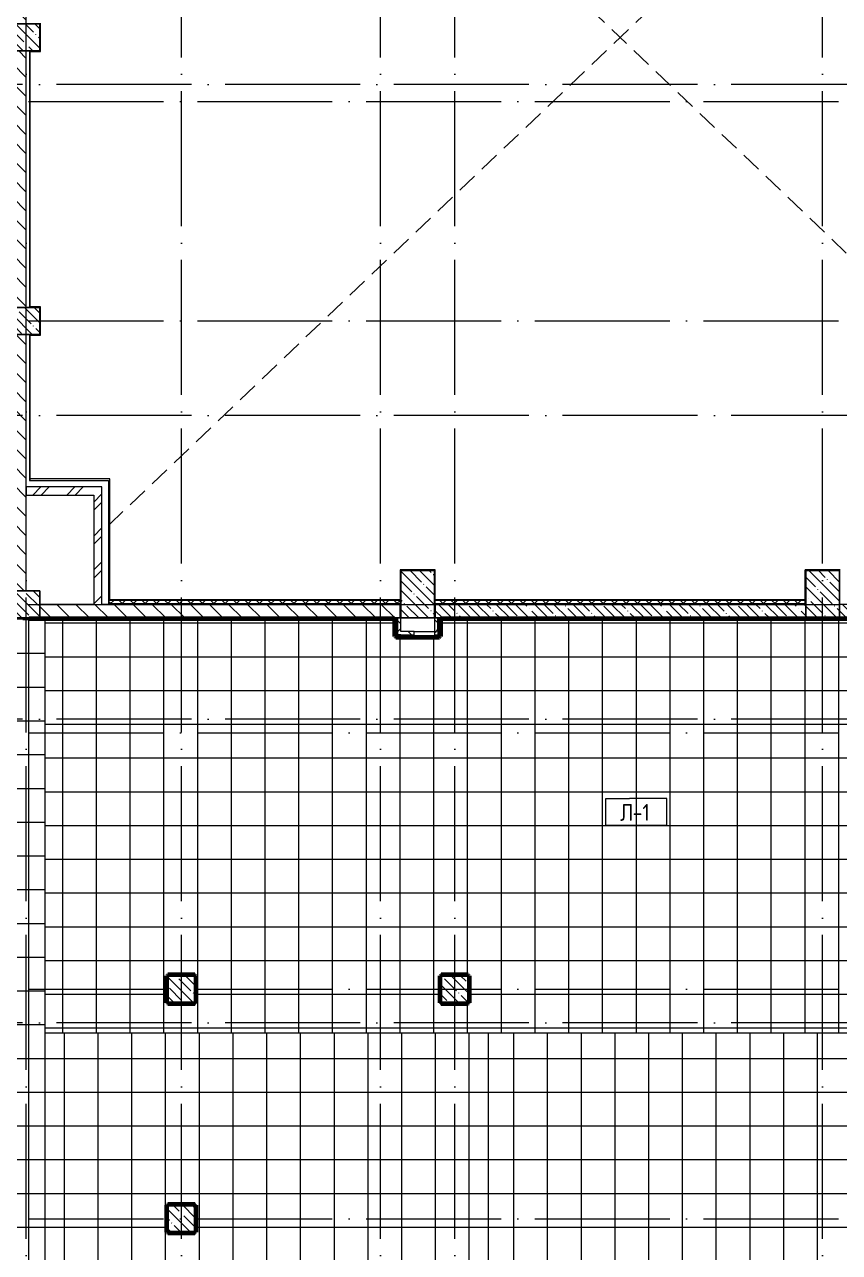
# Model space of a CAD drawing. Header units: millimetres. Extents: x 97 to 215964, y -4577 to 60645.
# Drawn here: x 177673 to 189748, y 18725 to 36915 of the extents above; entities that cross this region are included whole.
import ezdxf

# ---------------------------------------------------------------- set-up
doc = ezdxf.new("R2010")
doc.units = ezdxf.units.MM
doc.linetypes.add('ADSK_Линия сетки', pattern=[2500, 2000, -250, 0, -250])
doc.linetypes.add('ADSK_Снесено', pattern=[450, 300, -150])
for name, color, linetype, lineweight in [('A-DETL-DEMO-OTLN', 6, 'ADSK_Снесено', 9), ('A-FLOR-____-IDEN', 11, 'Continuous', 20), ('A-FLOR-____-OTLN', 192, 'Continuous', 9), ('A-FLOR-____-PATT', 8, 'Continuous', 9), ('A-GENM-____-MCUT', 13, 'Continuous', 9), ('A-GENM-____-OTLN', 13, 'Continuous', 9), ('A-WALL-____-MCUT', 113, 'Continuous', 9), ('A-WALL-____-PATT', 111, 'Continuous', 9), ('A-WALL-FNSH-MCUT', 113, 'Continuous', 9), ('I-WALL-____-OTLN', 2, 'Continuous', 9), ('S-COLS-____-MCUT', 52, 'Continuous', 9), ('S-COLS-____-OTLN', 52, 'Continuous', 9), ('S-GRID-____-OTLN', 1, 'Continuous', 9)]:
    doc.layers.add(name, color=color, linetype=linetype, lineweight=lineweight)
doc.styles.add('GOST Common', font='GOST_Common.ttf', dxfattribs={"width": 0.9, "height": 250})
pattern_1 = [(135, (0, 0), (-141.42136, -141.42136), [])]
pattern_2 = [(45, (0, 0), (-141.42136, 141.42136), []), (135, (0, 0), (-141.42136, -141.42136), [])]
pattern_3 = [(45, (0, 0), (-251.4472, 251.4472), []), (45, (0, 381), (-251.4472, 251.4472), [])]
pattern_4 = [(135, (0, 0), (-142.5612, -142.5612), []), (135, (142.56, 0), (-142.5612, -142.5612), [252.016, -50.403, 3.353, -47.05])]
pattern_5 = [(135, (58797.89, 0), (-84.85281, -84.85281), []), (225, (58797.89, 0), (84.85281, -84.85281), [])]

# ---------------------------------------------------------------- blocks, each defined once
blk = doc.blocks.new('BSC_Колонна _Прямоугольная - 400x400-V73-О_АИ_ПП_8_400_Целиком')
at = {"layer": 'S-COLS-____-OTLN', "lineweight": 5}
h = blk.add_hatch(dxfattribs=at)
h.set_pattern_fill('FP_83', color=256, style=0, pattern_type=2)
h.set_pattern_definition([(135, (-121199.98, -19225), (-142.56192, -142.56192), []), (135, (-121057.42, -19225), (-142.56192, -142.56192), [252.016, -50.403, 3.353, -47.05])])
h.paths.add_polyline_path([(200, -200), (200, 200), (-200, 200), (-200, -200)])
at = {"layer": 'S-COLS-____-MCUT', "color": 130, "lineweight": 25}
for p, q in [((200, 200), (-200, 200)), ((-200, 200), (-200, -200)), ((200, -200), (200, 200)), ((-200, -200), (200, -200))]:
    blk.add_line(p, q, dxfattribs=at)
blk = doc.blocks.new('BSC_Колонна _Прямоугольная - 400x400-V74-О_АИ_ПП_8_400_Целиком')
at = {"layer": 'S-COLS-____-OTLN', "lineweight": 5}
h = blk.add_hatch(dxfattribs=at)
h.set_pattern_fill('FP_84', color=256, style=0, pattern_type=2)
h.set_pattern_definition([(135, (-121199.98, -22625), (-142.5612, -142.5612), []), (135, (-121057.42, -22625), (-142.5612, -142.5612), [252.016, -50.403, 3.353, -47.05])])
h.paths.add_polyline_path([(200, -200), (200, 200), (-200, 200), (-200, -200)])
at = {"layer": 'S-COLS-____-MCUT', "color": 130, "lineweight": 25}
for p, q in [((200, 200), (-200, 200)), ((-200, 200), (-200, -200)), ((200, -200), (200, 200)), ((-200, -200), (200, -200))]:
    blk.add_line(p, q, dxfattribs=at)
blk = doc.blocks.new('BSC_Колонна _Прямоугольная - 400x400-V75-О_АИ_ПП_8_400_Целиком')
at = {"layer": 'S-COLS-____-OTLN', "lineweight": 5}
h = blk.add_hatch(dxfattribs=at)
h.set_pattern_fill('FP_85', color=256, style=0, pattern_type=2)
h.set_pattern_definition([(135, (-118899.98, -28325), (-142.5612, -142.5612), []), (135, (-118757.42, -28325), (-142.5612, -142.5612), [252.016, -50.403, 3.353, -47.05])])
h.paths.add_polyline_path([(-200, -200), (200, -200), (200, 200), (-200, 200), (-200, 134)])
at = {"layer": 'S-COLS-____-MCUT', "color": 130, "lineweight": 25}
for p, q in [((200, 200), (-200, 200)), ((-200, 200), (-200, -200)), ((200, -200), (200, 200)), ((-200, -200), (200, -200))]:
    blk.add_line(p, q, dxfattribs=at)
blk = doc.blocks.new('BSC_Колонна _Прямоугольная - 400x400-V76-О_АИ_ПП_8_400_Целиком')
at = {"layer": 'S-COLS-____-OTLN', "lineweight": 5}
h = blk.add_hatch(dxfattribs=at)
h.set_pattern_fill('FP_86', color=256, style=0, pattern_type=2)
h.set_pattern_definition([(135, (-118899.98, -32525), (-142.5612, -142.5612), []), (135, (-118757.42, -32525), (-142.5612, -142.5612), [252.016, -50.403, 3.353, -47.05])])
h.paths.add_polyline_path([(200, -200), (200, 200), (-200, 200), (-200, -200)])
at = {"layer": 'S-COLS-____-MCUT', "color": 130, "lineweight": 25}
for p, q in [((200, 200), (-200, 200)), ((-200, 200), (-200, -200)), ((200, -200), (200, 200)), ((-200, -200), (200, -200))]:
    blk.add_line(p, q, dxfattribs=at)
blk = doc.blocks.new('BSC_Колонна _Прямоугольная - 400x400-V77-О_АИ_ПП_8_400_Целиком')
at = {"layer": 'S-COLS-____-OTLN', "lineweight": 5}
h = blk.add_hatch(dxfattribs=at)
h.set_pattern_fill('FP_87', color=256, style=0, pattern_type=2)
h.set_pattern_definition([(135, (-118899.98, -36725), (-142.5612, -142.5612), []), (135, (-118757.42, -36725), (-142.5612, -142.5612), [252.016, -50.403, 3.353, -47.05])])
h.paths.add_polyline_path([(-200, -200), (200, -200), (200, 200), (-200, 200)])
at = {"layer": 'S-COLS-____-MCUT', "color": 130, "lineweight": 25}
for p, q in [((200, 200), (-200, 200)), ((-200, 200), (-200, -200)), ((200, -200), (200, 200)), ((-200, -200), (200, -200))]:
    blk.add_line(p, q, dxfattribs=at)
blk = doc.blocks.new('BSC_Колонна _Прямоугольная - 500x700-V103-О_АИ_ПП_8_400_Целиком')
at = {"layer": 'S-COLS-____-OTLN', "lineweight": 5}
h = blk.add_hatch(dxfattribs=at)
h.set_pattern_fill('FP_114', color=256, style=0, pattern_type=2)
h.set_pattern_definition([(135, (-124699.98, -28475), (-142.5612, -142.5612), []), (135, (-124557.42, -28475), (-142.5612, -142.5612), [252.016, -50.403, 3.353, -47.05])])
h.paths.add_polyline_path([(-250, -350), (250, -350), (250, 350), (-250, 350), (-250, -16)])
at = {"layer": 'S-COLS-____-MCUT', "color": 130, "lineweight": 25}
for p, q in [((250, 350), (-250, 350)), ((-250, 350), (-250, -350)), ((250, -350), (250, 350)), ((-250, -350), (250, -350))]:
    blk.add_line(p, q, dxfattribs=at)
blk = doc.blocks.new('BSC_Колонна _Прямоугольная - 400x400-V107-О_АИ_ПП_8_400_Целиком')
at = {"layer": 'S-COLS-____-OTLN', "lineweight": 5}
h = blk.add_hatch(dxfattribs=at)
h.set_pattern_fill('FP_118', color=256, style=0, pattern_type=2)
h.set_pattern_definition([(135, (-125249.98, -22625), (-142.5612, -142.5612), []), (135, (-125107.42, -22625), (-142.5612, -142.5612), [252.016, -50.403, 3.353, -47.05])])
h.paths.add_polyline_path([(-200, -200), (200, -200), (200, 200), (-200, 200)])
at = {"layer": 'S-COLS-____-MCUT', "color": 130, "lineweight": 25}
for p, q in [((200, 200), (-200, 200)), ((-200, 200), (-200, -200)), ((200, -200), (200, 200)), ((-200, -200), (200, -200))]:
    blk.add_line(p, q, dxfattribs=at)
blk = doc.blocks.new('ASML_АР_Отделка Люка - ВО Отделка люков_Грунтовка 0_Шпатлевка 0_Окраска 0_0-42467640-О_АИ_ПП_8_400_Целиком')
at = {"layer": 'A-GENM-____-MCUT', "color": 130, "lineweight": 25}
for p, q in [((150, 3), (-150, 3)), ((-150, 3), (-150, 0)), ((150, 0), (150, 3)), ((-150, 0), (150, 0))]:
    blk.add_line(p, q, dxfattribs=at)
blk = doc.blocks.new('0083_СОШ675_АР_R22_rvt-1-О_АИ_ПП_8_400_Целиком')
at = {"layer": 'A-WALL-____-PATT', "lineweight": 5}
h = blk.add_hatch(dxfattribs=at)
h.set_pattern_fill('FP_10', color=10, style=0, pattern_type=2)
h.set_pattern_definition(pattern_1)
h.paths.add_polyline_path([(118900, 28525), (118900, 32325), (118700, 32325), (118700, 28525)])
h.paths.add_polyline_path([(118900, 32725), (118900, 36525), (118700, 36525), (118700, 32725)])
h.paths.add_polyline_path([(118700, 36925), (118900, 36925), (118900, 40725), (118700, 40725), (118700, 37252)])
h.paths.add_polyline_path([(118700, 41125), (118900, 41125), (118900, 44925), (118700, 44925)])
h = blk.add_hatch(dxfattribs=at)
h.set_pattern_fill('FP_7', color=10, style=0, pattern_type=2)
h.set_pattern_definition(pattern_3)
h.paths.add_polyline_path([(119900, 29945), (119900, 30065), (118900, 30065), (118900, 29945)])
h = blk.add_hatch(dxfattribs=at)
h.set_pattern_fill('FP_7', color=10, style=0, pattern_type=2)
h.set_pattern_definition(pattern_3)
h.paths.add_polyline_path([(120020, 28325), (120020, 30065), (119900, 30065), (119900, 28325)])
h = blk.add_hatch(dxfattribs=at)
h.set_pattern_fill('FP_10', color=10, style=0, pattern_type=2)
h.set_pattern_definition(pattern_1)
h.paths.add_polyline_path([(124440, 28125), (124440, 28325), (119100, 28325), (119100, 28125), (123996, 28125)])
h = blk.add_hatch(dxfattribs=at)
h.set_pattern_fill('FP_8', color=10, style=0, pattern_type=2)
h.set_pattern_definition(pattern_4)
h.paths.add_polyline_path([(136295, 28125), (136295, 28325), (130950, 28325), (130950, 28125), (135316, 28125)])
h.paths.add_polyline_path([(130450, 28125), (130450, 28325), (124960, 28325), (124960, 28125), (130285, 28125)])
h = blk.add_hatch(dxfattribs=at)
h.set_pattern_fill('FP_17', color=252, style=0, pattern_type=2)
h.set_pattern_definition(pattern_2)
h.paths.add_polyline_path([(124400, 27875), (124450, 27875), (124450, 28125), (124400, 28125), (124400, 27970)])
h = blk.add_hatch(dxfattribs=at)
h.set_pattern_fill('FP_17', color=252, style=0, pattern_type=2)
h.set_pattern_definition(pattern_2)
h.paths.add_polyline_path([(125000, 27925), (125000, 28125), (124950, 28125), (124950, 27925)])
h = blk.add_hatch(dxfattribs=at)
h.set_pattern_fill('FP_17', color=252, style=0, pattern_type=2)
h.set_pattern_definition(pattern_2)
h.paths.add_polyline_path([(124950, 27875), (125000, 27875), (125000, 27925), (124950, 27925)])
h.paths.add_polyline_path([(124450, 27875), (124650, 27875), (124650, 27925), (124450, 27925)])
at = {"layer": 'S-COLS-____-OTLN', "lineweight": 5}
h = blk.add_hatch(dxfattribs=at)
h.set_pattern_fill('FP_8', color=256, style=0, pattern_type=2)
h.set_pattern_definition(pattern_4)
h.paths.add_polyline_path([(130950, 28125), (130950, 28825), (130450, 28825), (130450, 28125)])
at = {"layer": 'A-WALL-____-MCUT', "color": 50, "lineweight": 13}
for p, q in [((118900, 32725), (118900, 36525)), ((118900, 30065), (118900, 32325)), ((119900, 30065), (118900, 30065)), ((120020, 30065), (119900, 30065)), ((120020, 28325), (120020, 30065)), ((118900, 28525), (118900, 29945)), ((118900, 29945), (119900, 29945)), ((119900, 29945), (119900, 28325)), ((119900, 28325), (119100, 28325)), ((124440, 28325), (120020, 28325)), ((124440, 28125), (124440, 28325)), ((130450, 28325), (124960, 28325)), ((124960, 28325), (124960, 28125)), ((136295, 28325), (130950, 28325)), ((119100, 28125), (124440, 28125)), ((124450, 28125), (124400, 28125)), ((124400, 28125), (124400, 27875)), ((124450, 27925), (124450, 28125)), ((124950, 28125), (124950, 27925)), ((125000, 28125), (124950, 28125)), ((124960, 28125), (130450, 28125)), ((125000, 27925), (125000, 28125)), ((130950, 28125), (136295, 28125)), ((124450, 27875), (124400, 27875)), ((124650, 27925), (124450, 27925)), ((124450, 27875), (124650, 27875)), ((124650, 27875), (124650, 27925)), ((124950, 27925), (124950, 27875)), ((124950, 27875), (125000, 27875)), ((125000, 27925), (125000, 27875))]:
    blk.add_line(p, q, dxfattribs=at)
at = {"layer": 'A-WALL-____-MCUT', "color": 10, "lineweight": 5}
for p, q in [((118900, 29945), (118900, 30065)), ((118900, 30065), (118900, 29945)), ((119900, 28325), (120020, 28325)), ((130450, 28125), (130450, 28325)), ((130950, 28325), (130950, 28125)), ((124388, 28125), (124388, 27862)), ((125013, 27925), (125013, 28125)), ((124400, 27862), (124388, 27862)), ((124450, 27862), (124400, 27862)), ((124450, 27862), (124650, 27862)), ((124950, 27862), (125013, 27862)), ((125013, 27925), (125013, 27875)), ((125013, 27875), (125013, 27862))]:
    blk.add_line(p, q, dxfattribs=at)
at = {"layer": 'A-WALL-FNSH-MCUT', "color": 90}
for p, q in [((124388, 28125), (124375, 28125)), ((124375, 28125), (124375, 27850)), ((124400, 28125), (124388, 28125)), ((125013, 28125), (125000, 28125)), ((125025, 28125), (125013, 28125)), ((125025, 27925), (125025, 28125)), ((124375, 27850), (124388, 27850)), ((124388, 27850), (124400, 27850)), ((124400, 27850), (124450, 27850)), ((124450, 27850), (124650, 27850)), ((124650, 27862), (124650, 27875)), ((124650, 27853), (124650, 27862)), ((124950, 27875), (124950, 27862)), ((124950, 27862), (124950, 27853)), ((124950, 27850), (125025, 27850)), ((125025, 27875), (125025, 27925)), ((125025, 27862), (125025, 27875)), ((125025, 27850), (125025, 27862))]:
    blk.add_line(p, q, dxfattribs=at)
at = {"layer": 'I-WALL-____-OTLN', "color": 90}
blk.add_line((124650, 27925), (124950, 27925), dxfattribs=at)
at = {"layer": 'S-COLS-____-MCUT', "color": 130, "lineweight": 25}
for p, q in [((130950, 28825), (130450, 28825)), ((130450, 28825), (130450, 28325)), ((130950, 28325), (130950, 28825)), ((130450, 28125), (130950, 28125))]:
    blk.add_line(p, q, dxfattribs=at)
at = {"layer": 'S-COLS-____-OTLN', "color": 90}
for p, q in [((130450, 28325), (130450, 28125)), ((130950, 28125), (130950, 28325))]:
    blk.add_line(p, q, dxfattribs=at)
at = {"layer": 'A-GENM-____-OTLN', "color": 90, "lineweight": 9, "rotation": 180}
blk.add_blockref('ASML_АР_Отделка Люка - ВО Отделка люков_Грунтовка 0_Шпатлевка 0_Окраска 0_0-42467640-О_АИ_ПП_8_400_Целиком', (124800, 27853), dxfattribs=at)
at = {"layer": 'S-COLS-____-OTLN', "color": 90, "lineweight": 9}
for name, p in [('BSC_Колонна _Прямоугольная - 400x400-V77-О_АИ_ПП_8_400_Целиком', (118900, 36725)), ('BSC_Колонна _Прямоугольная - 400x400-V76-О_АИ_ПП_8_400_Целиком', (118900, 32525)), ('BSC_Колонна _Прямоугольная - 500x700-V103-О_АИ_ПП_8_400_Целиком', (124700, 28475)), ('BSC_Колонна _Прямоугольная - 400x400-V75-О_АИ_ПП_8_400_Целиком', (118900, 28325)), ('BSC_Колонна _Прямоугольная - 400x400-V74-О_АИ_ПП_8_400_Целиком', (121200, 22625)), ('BSC_Колонна _Прямоугольная - 400x400-V107-О_АИ_ПП_8_400_Целиком', (125250, 22625)), ('BSC_Колонна _Прямоугольная - 400x400-V73-О_АИ_ПП_8_400_Целиком', (121200, 19225))]:
    blk.add_blockref(name, p, dxfattribs=at)
blk = doc.blocks.new('BSC_Колонна _Прямоугольная - ПР-1_Профиль торцевой для плитки-3497357-О_АИ_ПП_8_400_Целиком')
at = {"layer": 'S-COLS-____-MCUT'}
for p, q in [((5, 5), (-5, 5)), ((-5, 5), (-5, -5)), ((5, -5), (5, 5)), ((-5, -5), (5, -5))]:
    blk.add_line(p, q, dxfattribs=at)
blk = doc.blocks.new('ADSK_Марка_Перекрытие - Типоразмер_ADSK_Марка-158127-О_АИ_ПП_8_400_Целиком')
at = {"layer": 'A-FLOR-____-IDEN'}
for p, q in [((-4.5, 4), (-1, 4)), ((-4.5, 0), (-4.5, 4)), ((4.5, 4), (-1, 4)), ((4.5, 0), (4.5, 4)), ((4.5, 0), (-4.5, 0)), ((-4.5, 0), (4, 0))]:
    blk.add_line(p, q, dxfattribs=at)

msp = doc.modelspace()

# ---------------------------------------------------------------- hatches: boundary and pattern name
at = {"layer": 'A-FLOR-____-PATT'}
h = msp.add_hatch(dxfattribs=at)
h.set_pattern_fill('FP_187', color=256, style=0, pattern_type=2)
h.set_pattern_definition([(270, (170737.87, 23100), (500, 3e-14), []), (0, (170737.87, 23100), (0, 500), [])])
h.paths.add_polyline_path([(173062.865903, 10240), (176487.843981, 10240), (176487.843981, 10325), (176687.843981, 10325), (176687.843981, 10240), (177977.865903, 10240), (177977.865903, 28110.000398), (177742.887824, 28110.000398), (177742.887824, 28104.774763), (177647.887824, 28104.774763), (177646.866838, 27970.262925), (177641.878414, 27922.801241), (177624.112825, 27868.124379), (177595.367497, 27818.336012), (177556.898741, 27775.612129), (177510.387824, 27741.81997), (177457.867497, 27718.436414), (177401.633151, 27706.483435), (177344.142497, 27706.483435), (177287.908151, 27718.436414), (177232.602619, 27743.84354), (177188.876907, 27775.612129), (177150.408151, 27818.336012), (177121.662823, 27868.124379), (177103.897234, 27922.801241), (177097.887824, 27979.976956), (177097.887824, 28104.774763), (177002.887824, 28104.774763), (177002.887824, 28110.000398), (175813.550255, 28110.000398), (175813.550255, 27604.999414), (175808.550255, 27604.999414), (175808.550255, 27594.999414), (175798.550255, 27594.999414), (175798.550255, 27589.999414), (173062.88841, 27589.271263), (173062.88841, 26634.999414), (173057.88841, 26634.999414), (173057.88841, 26624.999414), (173047.88841, 26624.999414), (173046.993146, 26578), (172976.88841, 26578), (172976.38841, 26573), (172955.88841, 26573), (172955.88841, 26619.999414), (172927.88841, 26619.999414), (172927.88841, 26624.999414), (172917.88841, 26624.999414), (172917.88841, 26634.999414), (172912.88841, 26634.999414), (172912.88841, 27589.999414), (172647.843981, 27589.999414), (172647.865903, 22840), (173047.865903, 22840), (173047.865903, 22835), (173057.865903, 22835), (173057.865903, 22825), (173062.865903, 22825), (173062.865903, 22424.999414), (173057.865903, 22424.084638), (173057.865903, 22414.999414), (173047.865903, 22414.999414), (173047.843981, 22409.999414), (172647.843981, 22409.999414), (172647.865903, 19439.999414), (173047.865903, 19439.999414), (173047.865903, 19434.999414), (173057.865903, 19434.999414), (173057.865903, 19424.999414), (173062.865903, 19424.999414), (173062.865903, 19024.999414), (174647.866489, 19024.999414), (174647.866489, 15725), (173057.865903, 15724.999414), (173057.865903, 15714.999414), (173047.865903, 15714.999414), (173047.865903, 15709.999414), (172862.865903, 15709.999414), (172862.865903, 10439.999414), (173047.865903, 10439.999414), (173047.865903, 10434.999414), (173057.865903, 10434.999414), (173057.865903, 10424.999414), (173062.865903, 10424.562733), (173062.865903, 10383.707685)])
h.paths.add_polyline_path([(170752.887824, 19240), (172182.887824, 19240), (172182.887824, 19424.999414), (172187.887824, 19425), (172187.887824, 19434.999414), (172197.887824, 19434.999414), (172197.887824, 19439.999414), (172597.865903, 19439.999414), (172597.865903, 22110), (171797.887824, 22110), (171797.887824, 22115), (171787.887824, 22115), (171787.887824, 22125), (171782.887824, 22125), (171782.887824, 22825), (171787.887824, 22825), (171787.887824, 22835), (171797.887824, 22835), (171797.887824, 22840), (172597.865903, 22840), (172597.865903, 27589.999414), (171777.888117, 27589.999414), (171777.888117, 27594.999414), (171767.888117, 27594.999414), (171767.888117, 27604.999414), (171762.888117, 27605.197652), (171762.888117, 28245), (171767.888117, 28245.354551), (171767.888117, 28255), (171777.888117, 28255), (171777.888117, 28260), (172182.887824, 28260), (172182.887824, 29145.04675), (172397.865903, 29145.04675), (172397.865903, 30245.04675), (172182.887824, 30245.04675), (172182.887824, 31979.999414), (171797.887824, 31979.999414), (171797.887824, 31984.999414), (171787.887824, 31984.999414), (171787.887824, 31994.999414), (171782.887824, 31995.625082), (171782.887824, 32425), (171787.887824, 32425), (171787.887824, 32435), (171797.887824, 32435), (171798.313666, 32440), (172182.887824, 32440), (172182.887824, 35760), (171897.88841, 35760), (171897.866489, 35974.999936), (169797.88841, 35975), (169797.88841, 35760), (163912.887824, 35760), (163912.887824, 35575), (163907.887824, 35575), (163907.887824, 35565), (163897.887824, 35565), (163897.887824, 35560), (163712.88841, 35560), (163712.88841, 34914.967838), (163497.866489, 34914.967838), (163497.88841, 33274.967838), (163712.88841, 33274.967838), (163712.88841, 32740), (163897.887824, 32740), (163897.887824, 32735), (163907.887824, 32735), (163907.887824, 32725), (163912.887824, 32725), (163912.887824, 32325), (163907.887824, 32324.581362), (163907.887824, 32315), (163897.887824, 32315), (163897.076431, 32310), (163712.887824, 32310), (163712.887824, 28540), (163897.887824, 28540), (163897.887824, 28535), (163907.887824, 28535), (163907.887824, 28525), (163912.887824, 28524.466226), (163912.887824, 28125), (163907.887824, 28125), (163907.887824, 28115), (163897.887824, 28115), (163897.887824, 28110), (163712.88841, 28110), (163712.88841, 27310.030419), (164317.88841, 27310.030419), (164317.88841, 27305.030419), (164327.88841, 27305.030419), (164327.88841, 27295.030419), (164332.88841, 27295.030419), (164332.88841, 26105.059667), (164327.88841, 26105.059667), (164327.88841, 26095.059667), (164317.88841, 26095.059667), (164317.88841, 26090.059667), (163712.887824, 26090.059667), (163712.887824, 23125), (163798.41992, 23125), (163798.41992, 22840), (163897.887824, 22840), (163897.887824, 22835), (163907.887824, 22835), (163907.887824, 22825), (163912.887824, 22825), (163912.887824, 22425), (163907.887824, 22425), (163907.887824, 22415), (163897.887824, 22415), (163897.320448, 22410), (163712.88841, 22410), (163712.88841, 19675), (163797.865903, 19675), (163797.865903, 19440), (163897.887824, 19440), (163897.88841, 19435), (163907.88841, 19435), (163907.88841, 19425), (163912.88841, 19425), (163912.88841, 19325.000586), (164147.866489, 19325.000586), (164147.866489, 19240), (167488.354755, 19240), (167488.354755, 19325.000586), (167688.354755, 19325.000586), (167688.354755, 19240), (169852.887824, 19240)])
h.paths.add_polyline_path([(173043.38841, 24133), (172955.88841, 24133), (172955.88841, 24195), (172976.88841, 24195), (172976.88841, 24190), (173047.88841, 24190), (173047.88841, 24133)])
h.paths.add_polyline_path([(173043.38841, 24202), (172960.38841, 24202), (172960.38841, 24213), (173043.38841, 24213)])
h.paths.add_polyline_path([(172976.38841, 24220), (172960.38841, 24220), (172960.38841, 24720), (173043.38841, 24720), (173043.38841, 24220), (172976.88841, 24220)])
h.paths.add_polyline_path([(172955.88841, 25329), (172955.88841, 25419), (173047.88841, 25419), (173047.88841, 25359), (173044.959478, 25351.928932), (173037.88841, 25349), (173021.349949, 25349), (173021.349949, 25369), (173008.88841, 25369), (173008.88841, 25349), (172960.38841, 25349), (172960.38841, 25329)])
h.paths.add_polyline_path([(172960.38841, 26048), (172960.38841, 26548), (173043.38841, 26548), (173043.38841, 26048), (172976.38841, 26048)])
h.paths.add_polyline_path([(172976.88841, 26555), (172960.38841, 26555), (172960.38841, 26566), (173043.38841, 26566), (173043.38841, 26555), (173027.38841, 26555)])
h.paths.add_polyline_path([(177365.816756, 27933.146829), (177363.954398, 27937.029115), (177365.283479, 27934.976956)])
h.paths.add_polyline_path([(177372.887824, 27924.976956), (177378.064205, 27925.65844), (177382.887824, 27927.656448), (177387.02996, 27930.83482), (177390.208332, 27934.976956), (177392.613718, 27942.894917), (177392.887824, 27944.976956), (177391.018753, 27953.020427), (177390.208332, 27954.976956), (177385.891606, 27959.992581), (177382.887824, 27962.297464), (177382.547082, 27942.029115), (177380.818552, 27937.029115), (177379.958892, 27933.146829), (177375.476014, 27930.646829), (177370.299634, 27930.646829), (177365.816756, 27933.146829), (177362.887824, 27950.866753), (177362.887824, 27962.297464), (177358.745688, 27959.119092), (177355.567316, 27954.976956), (177353.569307, 27950.153337), (177353.16193, 27942.894917), (177353.972271, 27938.827736), (177355.567316, 27934.976956), (177358.745688, 27930.83482), (177362.887824, 27927.656448), (177367.711443, 27925.65844)])
h = msp.add_hatch(dxfattribs=at)
h.set_pattern_fill('FP_189', color=256, style=0, pattern_type=2)
h.set_pattern_definition([(0, (186737.87, 25050), (0, 500), []), (90, (186737.87, 25050), (-500, 3e-14), [])])
h.paths.add_polyline_path([(191077.865903, 21974.999414), (191077.865903, 22830), (191087.865903, 22830), (191087.865903, 22835), (191097.865903, 22835), (191097.865903, 22840), (193867.865903, 22840), (193867.865903, 22825), (195067.865903, 22825), (195067.865903, 22840), (195282.888824, 22840), (195282.888824, 23539.977542), (195272.888824, 23539.977542), (195272.888824, 23629.977542), (195152.772636, 23629.977542), (195095.596921, 23635.986952), (195038.645854, 23655.065554), (194991.131691, 23682.497869), (194948.407809, 23720.966625), (194914.61565, 23767.477542), (194891.232094, 23819.997869), (194879.279115, 23876.232215), (194879.279115, 23933.72287), (194891.232094, 23989.957216), (194916.63922, 24045.262748), (194948.407809, 24088.988459), (194991.131691, 24127.457216), (195040.920059, 24156.202543), (195095.596921, 24173.968132), (195152.772636, 24179.977542), (195272.888824, 24179.977542), (195272.888824, 24279.977542), (195282.888824, 24279.977542), (195282.888824, 25674.999986), (195297.866903, 25675.005217), (195297.866903, 25724.999986), (195497.866903, 25724.999986), (195497.866903, 27824.999986), (195297.866903, 27824.999986), (195297.866903, 27874.999986), (195282.888824, 27874.999986), (195282.888824, 28110.000984), (183837.887824, 28110.000984), (183837.887824, 27850), (183832.887824, 27850), (183832.887824, 27840), (183822.887824, 27840), (183822.887824, 27835), (183172.887824, 27835), (183172.887824, 27840), (183162.887824, 27840), (183162.887824, 27850), (183157.887824, 27850), (183157.887824, 28110.000398), (177977.865903, 28110.000398), (177977.865903, 21974.999414), (189082.681831, 21974.999414)])
h.paths.add_polyline_path([(184247.865903, 22409.999414), (183847.865903, 22409.999414), (183847.865903, 22414.999414), (183837.865903, 22414.999414), (183837.865903, 22424.999414), (183832.865903, 22424.999414), (183832.865903, 22824.999414), (183837.865903, 22824.999414), (183837.865903, 22834.999414), (183847.865903, 22834.999414), (183847.865903, 22839.999414), (184247.865903, 22839.999414), (184247.865903, 22834.999414), (184257.865903, 22834.999414), (184257.865903, 22824.999414), (184262.865903, 22824.999414), (184262.865903, 22424.999414), (184257.865903, 22424.341039), (184257.865903, 22414.999414), (184247.865903, 22414.999414)])
h.paths.add_polyline_path([(179797.865903, 22409.999414), (179797.865903, 22414.999414), (179787.865903, 22414.999414), (179787.865903, 22424.999414), (179782.865903, 22424.999414), (179782.865903, 22824.999414), (179787.865903, 22824.999414), (179787.865903, 22834.999414), (179797.865903, 22834.999414), (179797.865903, 22839.999414), (180197.865903, 22839.999414), (180197.865903, 22834.999414), (180207.865903, 22834.999414), (180207.865903, 22824.999414), (180212.865903, 22824.999414), (180212.865903, 22424.999414), (180207.865903, 22424.999414), (180207.865903, 22414.999414), (180197.865903, 22414.999414), (180197.865903, 22409.999414), (180123.844712, 22409.999414)])
h.paths.add_polyline_path([(195105.942509, 23912.04861), (195107.943007, 23913.637796), (195109.824794, 23913.179861)])
h.paths.add_polyline_path([(195117.772636, 23884.977542), (195122.949017, 23885.659026), (195131.158515, 23890.25511), (195133.542518, 23892.956727), (195135.093144, 23894.977542), (195114.824794, 23895.318284), (195109.824794, 23897.046814), (195105.942509, 23897.906474), (195103.433822, 23902.457662), (195103.442509, 23907.565733), (195105.942509, 23912.04861), (195121.904362, 23914.977542), (195135.093144, 23914.977542), (195128.945238, 23921.398281), (195127.772636, 23922.29805), (195122.949017, 23924.296059), (195115.690597, 23924.703436), (195112.596255, 23924.296059), (195104.386757, 23919.699974), (195102.002754, 23916.998357), (195099.830807, 23913.477542), (195098.351897, 23909.377466), (195098.351897, 23900.577618), (195099.830807, 23896.477542), (195102.002754, 23892.956727), (195106.600034, 23888.556803), (195107.772636, 23887.657034), (195115.690597, 23885.251648)])
h.paths.add_polyline_path([(195107.943007, 23896.317288), (195105.942509, 23897.906474), (195111.654922, 23895.778443)])
h = msp.add_hatch(dxfattribs=at)
h.set_pattern_fill('FP_188', color=256, style=0, pattern_type=2)
h.set_pattern_definition([(270, (181262.97, 16100), (500, 3e-14), []), (0, (181262.97, 16100), (0, 500), [])])
h.paths.add_polyline_path([(184262.865903, 10240), (184548.071587, 10240), (184548.071587, 21974.999414), (177977.865903, 21974.999414), (177977.865903, 10240), (179782.865903, 10240), (179782.865903, 10424.999414), (179787.865903, 10424.999414), (179787.865903, 10434.999414), (179797.865903, 10434.999414), (179798.997916, 10439.999414), (180197.865903, 10439.999414), (180197.865903, 10434.999414), (180207.865903, 10434.999414), (180207.865903, 10424.999414), (180212.865903, 10424.999414), (180212.865903, 10327.5), (180512.843981, 10327.5), (180512.843981, 10240), (183832.865903, 10240), (183832.865903, 10425), (183837.865903, 10425), (183837.865903, 10435), (183847.865903, 10435), (183848.976057, 10440), (184247.865903, 10440), (184248.413133, 10435), (184257.865903, 10435), (184257.865903, 10425), (184262.865903, 10425), (184262.865903, 10414.992978)])
h.paths.add_polyline_path([(183847.865903, 15709.999414), (183847.843981, 15714.998866), (183837.865903, 15714.999414), (183837.865903, 15724.999414), (183832.865903, 15724.999414), (183832.865903, 16124.999414), (183837.865903, 16124.999414), (183837.865903, 16134.999414), (183847.865903, 16134.999414), (183847.865903, 16139.999414), (184247.865903, 16139.999414), (184248.357191, 16134.999414), (184257.865903, 16134.999414), (184257.865903, 16124.999414), (184262.865903, 16124.999414), (184262.865903, 15724.999414), (184257.865903, 15724.164887), (184257.865903, 15714.999414), (184247.865903, 15714.999414), (184246.711905, 15709.999414), (184051.642369, 15709.999414)])
h.paths.add_polyline_path([(179797.865903, 15709.999414), (179797.844022, 15714.999414), (179787.865903, 15714.999414), (179787.865903, 15724.999414), (179782.865903, 15724.999414), (179782.865903, 16124.999414), (179787.865903, 16124.999414), (179787.865903, 16134.999414), (179797.865903, 16134.999414), (179797.865903, 16139.999414), (180197.865903, 16139.999414), (180197.865903, 16134.999414), (180207.865903, 16134.999414), (180207.865903, 16124.999414), (180212.865903, 16124.999414), (180212.865903, 15724.999414), (180207.865903, 15724.999414), (180207.865903, 15714.999414), (180197.865903, 15714.999414), (180196.711968, 15709.999414)])
h.paths.add_polyline_path([(180197.865903, 19009.999414), (179797.865903, 19009.999414), (179797.843981, 19014.999414), (179787.865903, 19014.999414), (179787.865903, 19024.999414), (179782.865903, 19024.999414), (179782.865903, 19424.999414), (179787.865903, 19424.999414), (179787.865903, 19434.999414), (179797.865903, 19434.999414), (179797.865903, 19439.999414), (180197.865903, 19439.999414), (180197.865903, 19434.999414), (180207.865903, 19434.999414), (180207.865903, 19424.999414), (180212.865903, 19424.999414), (180212.865903, 19024.999414), (180207.865903, 19024.999414), (180207.865903, 19014.999414), (180197.865903, 19014.999414)])
h = msp.add_hatch(dxfattribs=at)
h.set_pattern_fill('FP_190', color=256, style=0, pattern_type=2)
h.set_pattern_definition([(270, (187922.96, 16100), (500, 3e-14), []), (0, (187922.96, 16100), (0, 500), [])])
h.paths.add_polyline_path([(184548.071587, 10240), (189158.059887, 10240), (189158.059887, 16445.343589), (191082.865903, 16445.343589), (191082.865903, 17184.999414), (191077.865903, 17184.999414), (191077.865903, 17280.693104), (190952.887824, 17280.693104), (190895.712109, 17286.702514), (190841.035247, 17304.468104), (190791.24688, 17333.213431), (190748.522997, 17371.682188), (190714.730838, 17418.193104), (190691.347282, 17470.713431), (190679.394303, 17526.947777), (190679.394303, 17584.438432), (190691.347282, 17640.672778), (190716.754408, 17695.97831), (190748.522997, 17739.704021), (190795.612213, 17780.693104), (190841.035247, 17806.918105), (190895.712109, 17824.683695), (190952.887824, 17830.693104), (191097.843981, 17830.693104), (191097.843981, 17924.999414), (191297.843981, 17924.999414), (191297.843981, 18874.999414), (191097.843981, 18874.999414), (191097.843981, 18924.999414), (191077.865903, 18924.999414), (191077.865903, 21974.999414), (184548.071587, 21974.999414), (184548.071587, 11849.253955)])
h.paths.add_polyline_path([(190906.057697, 17562.764172), (190909.939983, 17564.626531), (190907.887824, 17563.297449)])
h.paths.add_polyline_path([(190917.887824, 17535.693104), (190923.064205, 17536.374588), (190927.887824, 17538.372596), (190932.02996, 17541.550969), (190935.208332, 17545.693104), (190914.939983, 17546.033846), (190909.699042, 17547.815729), (190906.057697, 17548.622037), (190903.54901, 17553.173224), (190903.745689, 17558.751156), (190906.057697, 17562.764172), (190923.064205, 17565.693104), (190935.208332, 17565.693104), (190932.02996, 17569.83524), (190927.887824, 17573.013612), (190923.064205, 17575.011621), (190915.805785, 17575.418999), (190912.711443, 17575.011621), (190907.887824, 17573.013612), (190903.745689, 17569.83524), (190900.567316, 17565.693104), (190898.569308, 17560.869485), (190897.887824, 17555.693104), (190898.569308, 17550.516723), (190900.567316, 17545.693104), (190903.745689, 17541.550969), (190907.887824, 17538.372596), (190915.805785, 17535.96721)])
h.paths.add_polyline_path([(190908.058195, 17547.03285), (190908.961998, 17547.775759), (190908.88171, 17546.913304)])
at = {"layer": 'A-WALL-____-PATT'}
for points in [[(177907.865903, 36515), (177907.865888, 36924.999414), (177897.865903, 36924.999414), (177897.865903, 36515)], [(177897.865903, 36515), (177897.85764, 36524.999414), (177746.887824, 36524.999414), (177746.887824, 36515), (177762.843042, 36515)], [(177756.887824, 32735), (177756.887824, 36515), (177746.887824, 36515), (177746.887824, 32735)], [(177897.887824, 32725), (177907.887824, 32725), (177907.887824, 32735), (177756.887824, 32735), (177756.887824, 32725), (177897.865903, 32725.001555)], [(177907.887824, 32315), (177907.88781, 32724.999414), (177897.887824, 32724.999414), (177897.887824, 32315)], [(177756.887824, 32315), (177897.887824, 32315), (177897.865903, 32324.998445), (177746.887824, 32324.999414), (177746.887824, 32315)], [(177756.887824, 30163.000984), (177756.887824, 32315), (177746.887824, 32315), (177746.887824, 30163.000984)], [(183247.865903, 28825.00157), (183747.887824, 28825.00157), (183747.865903, 28835.001132), (183237.865903, 28835.00157), (183237.865903, 28825.00157)], [(183247.865903, 28325.000984), (183247.865866, 28825), (183237.865903, 28825), (183237.865903, 28325.000984)], [(183757.887824, 28325.03256), (183757.887824, 28835.00157), (183747.887824, 28835.00157), (183747.887824, 28325.03256)], [(189247.865903, 28825.00157), (189747.887824, 28825.00157), (189747.887824, 28835.00157), (189237.865903, 28835.00157), (189237.865903, 28825.00157)], [(189247.865903, 28325.03256), (189247.865903, 28825.00157), (189237.865903, 28825.00157), (189237.865903, 28325.03256)], [(183162.887824, 28115.000398), (183172.887824, 28115.000398), (183172.887824, 28125.000398), (177747.887824, 28124.999414), (177747.887824, 28120.000398), (177737.887824, 28120.000398), (177737.887824, 28124.999414), (177007.887824, 28125.000398), (177007.887824, 28120.000398), (176997.887824, 28120.000398), (176997.887824, 28125.000398), (175808.550255, 28125.000398), (175808.550255, 28115.000398), (182793.882504, 28115.000398)], [(183172.887824, 27840), (183172.887824, 28115.000398), (183162.887824, 28115.000398), (183162.887824, 27840)], [(183822.887824, 27850), (183832.887824, 27850), (183832.887824, 28125.000984), (183822.887824, 28125.000984), (183822.887824, 27970.262925)], [(195287.888824, 28115.000984), (195297.888824, 28115.000984), (195297.888824, 28125.000984), (183832.887824, 28125.000984), (183832.887824, 28115.000984), (194113.721293, 28115.000984)], [(183832.887824, 27840), (183832.887824, 27850), (183172.887824, 27850), (183172.887824, 27840), (183747.887824, 27840)], [(180197.865903, 22824.999414), (180197.865903, 22834.999414), (179787.865903, 22834.999414), (179787.865903, 22824.999414), (179797.865903, 22824.999414)], [(179797.865903, 22414.999414), (179797.865903, 22824.999414), (179787.865903, 22824.999414), (179787.865903, 22414.999414)], [(180197.865903, 22424.999414), (180207.865903, 22424.999414), (180207.865903, 22834.999414), (180197.865903, 22834.999414), (180197.865903, 22824.999414)], [(184247.865903, 22824.999414), (184247.865903, 22834.999414), (183837.865903, 22834.999414), (183837.865903, 22824.999414), (184051.642369, 22824.999414)], [(183847.865903, 22414.999414), (183847.865903, 22824.999414), (183837.865903, 22824.999414), (183837.865903, 22414.999414)], [(184257.865903, 22424.999414), (184257.865903, 22834.999414), (184247.865903, 22834.999414), (184247.865903, 22424.999414)], [(179797.865903, 22414.999414), (180207.865903, 22414.999414), (180207.865903, 22424.999414), (179797.865903, 22424.999414)], [(183847.865903, 22414.999414), (184257.865903, 22414.999414), (184257.865903, 22424.999414), (183847.865903, 22424.999414)], [(180197.865903, 19424.999414), (180197.865903, 19434.999414), (179787.865903, 19434.999414), (179787.865903, 19424.999414), (179797.865903, 19424.999414)], [(179797.865903, 19014.999414), (179797.865903, 19424.999414), (179787.865903, 19424.999414), (179787.865903, 19014.999414)], [(180207.865903, 19024.999414), (180207.865903, 19434.999414), (180197.865903, 19434.999414), (180197.865903, 19024.999414)], [(180197.865903, 19014.999414), (180207.865903, 19014.999414), (180207.865903, 19024.999414), (179797.865903, 19024.999414), (179797.865903, 19014.999414)]]:
    msp.add_hatch(color=7, dxfattribs=at).paths.add_polyline_path(points)
h = msp.add_hatch(dxfattribs=at)
h.set_pattern_fill('FP_9', style=0, pattern_type=2)
h.set_pattern_definition(pattern_5)
h.paths.add_polyline_path([(183237.865903, 28335.000984), (183237.865903, 28385.000984), (178915.887824, 28385.000984), (178915.887824, 28335.000984), (182793.882504, 28335.000984)])
at = {"layer": 'A-WALL-____-PATT', "lineweight": 5}
for points in [[(183237.865903, 28385.000984), (183237.865903, 28393.000984), (178935.887824, 28393.000984), (178935.887824, 28385.000984), (182793.882504, 28385.000984)], [(189237.865903, 28385.03256), (189237.865903, 28393.03256), (183757.887824, 28393.03256), (183757.887824, 28385.03256), (189082.681831, 28385.03256)]]:
    msp.add_hatch(color=7, dxfattribs=at).paths.add_polyline_path(points)
at = {"layer": 'A-WALL-____-PATT'}
h = msp.add_hatch(dxfattribs=at)
h.set_pattern_fill('FP_9', style=0, pattern_type=2)
h.set_pattern_definition(pattern_5)
h.paths.add_polyline_path([(189237.865903, 28335.03256), (189237.865903, 28385.03256), (183757.887824, 28385.03256), (183757.887824, 28335.03256), (189082.681831, 28335.03256)])

# ---------------------------------------------------------------- linework, layer by layer
at = {"layer": 'A-DETL-DEMO-OTLN'}
for p, q in [((177907.887824, 44915), (195087.865903, 28534.767831)), ((195087.842981, 44915.032748), (178935.887824, 29514.716493))]:
    msp.add_line(p, q, dxfattribs=at)
at = {"layer": 'A-FLOR-____-OTLN'}
for p, q in [((177977.865903, 10240), (177977.865903, 28110.000398)), ((191077.865903, 21974.999414), (177977.865903, 21974.999414)), ((184548.071587, 10239.790905), (184548.071587, 21974.999414))]:
    msp.add_line(p, q, dxfattribs=at)
at = {"layer": 'A-WALL-____-MCUT', "color": 7}
for p, q in [((177907.865903, 36515), (177907.865903, 36935)), ((177746.887824, 36524.999414), (177746.887824, 32735)), ((177756.887824, 36515), (177907.865903, 36515)), ((177756.887824, 32725), (177756.887824, 36515)), ((177907.887824, 32735), (177746.887824, 32735)), ((177907.887824, 32315), (177907.887824, 32735)), ((177746.887824, 32324.999414), (177746.887824, 30163.000984)), ((177756.887824, 32315), (177907.887824, 32315)), ((177756.887824, 30163.000984), (177756.887824, 32315)), ((177746.887824, 30163.000984), (177756.887824, 30163.000984)), ((183757.887824, 28835.00157), (183237.865903, 28835.00157)), ((183237.865903, 28835.00157), (183237.865903, 28325.000984)), ((183757.887824, 28325.03256), (183757.887824, 28835.00157)), ((189757.887824, 28835.00157), (189237.865903, 28835.00157)), ((189237.865903, 28325.03256), (189237.865903, 28835.00157)), ((189247.865903, 28825.00157), (189747.887824, 28825.00157)), ((189247.865903, 28325.03256), (189247.865903, 28825.00157)), ((178915.887824, 28385.000984), (178915.887824, 28325.000984)), ((178915.887824, 28325.000984), (183247.865903, 28325.000984)), ((183747.887824, 28325.03256), (189247.865903, 28325.03256)), ((175808.550255, 28115.000398), (183162.887824, 28115.000398)), ((183172.887824, 28125.000398), (177897.865903, 28125.000398)), ((183162.887824, 28115.000398), (183162.887824, 27840)), ((183172.887824, 27850), (183172.887824, 28125.000398)), ((183822.887824, 28125.000984), (183822.887824, 27850)), ((195297.888824, 28125.000984), (183822.887824, 28125.000984)), ((183832.887824, 27840), (183832.887824, 28115.000984)), ((183832.887824, 28115.000984), (195287.888824, 28115.000984)), ((183162.887824, 27840), (183832.887824, 27840)), ((183447.887824, 27850), (183172.887824, 27850)), ((183822.887824, 27850), (183747.887824, 27850)), ((180207.865903, 22834.999414), (179787.865903, 22834.999414)), ((179787.865903, 22834.999414), (179787.865903, 22414.999414)), ((180207.865903, 22414.999414), (180207.865903, 22834.999414)), ((184257.865903, 22834.999414), (183837.865903, 22834.999414)), ((183837.865903, 22834.999414), (183837.865903, 22414.999414)), ((184257.865903, 22414.999414), (184257.865903, 22834.999414)), ((179787.865903, 22414.999414), (180207.865903, 22414.999414)), ((183837.865903, 22414.999414), (184257.865903, 22414.999414)), ((180207.865903, 19434.999414), (179787.865903, 19434.999414)), ((179787.865903, 19434.999414), (179787.865903, 19014.999414)), ((180207.865903, 19014.999414), (180207.865903, 19434.999414)), ((179787.865903, 19014.999414), (180207.865903, 19014.999414))]:
    msp.add_line(p, q, dxfattribs=at)
at = {"layer": 'A-WALL-____-MCUT'}
for p, q in [((183237.865903, 28385.000984), (178915.887824, 28385.000984)), ((178935.887824, 28393.000984), (178935.887824, 28385.000984)), ((189237.865903, 28385.03256), (183757.887824, 28385.03256)), ((183237.865903, 28335.000984), (178915.887824, 28335.000984)), ((189237.865903, 28335.03256), (183757.887824, 28335.03256))]:
    msp.add_line(p, q, dxfattribs=at)
at = {"layer": 'A-WALL-FNSH-MCUT', "color": 7}
for p, q in [((178935.887824, 30183.000984), (177756.887824, 30183.000984)), ((177756.887824, 30163.000984), (178915.887824, 30163.000984)), ((178915.887824, 30163.000984), (178915.887824, 28385.000984)), ((178935.887824, 28393.000984), (178935.887824, 30183.000984)), ((183237.865903, 28393.000984), (178935.887824, 28393.000984)), ((189237.865903, 28393.03256), (183757.887824, 28393.03256))]:
    msp.add_line(p, q, dxfattribs=at)
at = {"layer": 'I-WALL-____-OTLN'}
for p, q in [((177002.887824, 28114.774763), (177742.887824, 28114.774763)), ((177742.887824, 28104.774763), (177002.887824, 28104.774763)), ((177742.887824, 28114.774763), (177742.887824, 28104.774763))]:
    msp.add_line(p, q, dxfattribs=at)
at = {"layer": 'I-WALL-____-OTLN', "color": 5, "lineweight": 90}
for p, q in [((183157.887824, 28110.000398), (177742.887824, 28110.000398)), ((183157.887824, 27850), (183157.887824, 28110.000398)), ((183837.887824, 28110.000984), (183837.887824, 27850)), ((195282.888824, 28110.000984), (183837.887824, 28110.000984)), ((183157.887824, 27850), (183162.887824, 27850)), ((183172.887824, 27840), (183172.887824, 27835)), ((183822.887824, 27835), (183172.887824, 27835)), ((183822.887824, 27835), (183822.887824, 27840)), ((183832.887824, 27850), (183837.887824, 27850)), ((179782.865903, 22424.999414), (179782.865903, 22824.999414)), ((179787.865903, 22824.999414), (179782.865903, 22824.999414)), ((179797.865903, 22839.999414), (180197.865903, 22839.999414)), ((179797.865903, 22839.999414), (179797.865903, 22834.999414)), ((180197.865903, 22834.999414), (180197.865903, 22839.999414)), ((180212.865903, 22824.999414), (180207.865903, 22824.999414)), ((180212.865903, 22824.999414), (180212.865903, 22424.999414)), ((183832.865903, 22424.999414), (183832.865903, 22824.999414)), ((183837.865903, 22824.999414), (183832.865903, 22824.999414)), ((183847.865903, 22839.999414), (184247.865903, 22839.999414)), ((183847.865903, 22839.999414), (183847.865903, 22834.999414)), ((184247.865903, 22834.999414), (184247.865903, 22839.999414)), ((184262.865903, 22824.999414), (184257.865903, 22824.999414)), ((184262.865903, 22824.999414), (184262.865903, 22424.999414)), ((179782.865903, 22424.999414), (179787.865903, 22424.999414)), ((179797.865903, 22414.999414), (179797.865903, 22409.999414)), ((180197.865903, 22409.999414), (179797.865903, 22409.999414)), ((180197.865903, 22409.999414), (180197.865903, 22414.999414)), ((180207.865903, 22424.999414), (180212.865903, 22424.999414)), ((183832.865903, 22424.999414), (183837.865903, 22424.999414)), ((183847.865903, 22414.999414), (183847.865903, 22409.999414)), ((184247.865903, 22409.999414), (183847.865903, 22409.999414)), ((184247.865903, 22409.999414), (184247.865903, 22414.999414)), ((184257.865903, 22424.999414), (184262.865903, 22424.999414)), ((179782.865903, 19024.999414), (179782.865903, 19424.999414)), ((179787.865903, 19424.999414), (179782.865903, 19424.999414)), ((179797.865903, 19439.999414), (180197.865903, 19439.999414)), ((179797.865903, 19439.999414), (179797.865903, 19434.999414)), ((180197.865903, 19434.999414), (180197.865903, 19439.999414)), ((180212.865903, 19424.999414), (180207.865903, 19424.999414)), ((180212.865903, 19424.999414), (180212.865903, 19024.999414)), ((179782.865903, 19024.999414), (179787.865903, 19024.999414)), ((179797.865903, 19014.999414), (179797.865903, 19009.999414)), ((180197.865903, 19009.999414), (179797.865903, 19009.999414)), ((180197.865903, 19009.999414), (180197.865903, 19014.999414)), ((180207.865903, 19024.999414), (180212.865903, 19024.999414))]:
    msp.add_line(p, q, dxfattribs=at)
at = {"layer": 'S-GRID-____-OTLN', "linetype": 'ADSK_Линия сетки'}
for p, q in [((177697.888824, -3572.657751), (177697.888824, 60644.999414)), ((179997.888824, -3572.657751), (179997.888824, 60644.999414)), ((182947.888329, -3572.657751), (182947.888329, 60644.999414)), ((184047.888824, -3572.657751), (184047.888824, 60644.999414)), ((189497.888824, -3572.657751), (189497.888824, 60644.999414)), ((215146.441901, 36025.151496), (158117.887824, 36025.151496)), ((55228.336609, 35775.000586), (213876.441901, 35775.000586)), ((55228.336609, 32525.000984), (215146.441901, 32525.000984)), ((215146.441901, 31125.11992), (158117.887824, 31125.11992)), ((55228.336609, 28325.000984), (215146.441901, 28325.000984)), ((215146.441901, 26625.11992), (158117.887824, 26625.11992)), ((55228.336609, 26425.000586), (215146.441901, 26425.000586)), ((55228.336609, 22625.000586), (215146.441901, 22625.000586)), ((215146.441901, 22125.11992), (158117.887824, 22125.11992)), ((55228.336609, 19225.000586), (215146.441901, 19225.000586))]:
    msp.add_line(p, q, dxfattribs=at)

# ---------------------------------------------------------------- block references
at = {"color": 250, "lineweight": 5}
msp.add_blockref('0083_СОШ675_АР_R22_rvt-1-О_АИ_ПП_8_400_Целиком', (58797.887824, 0), dxfattribs=at)
at = {"layer": 'A-FLOR-____-IDEN', "xscale": 99.99999999999993, "yscale": 99.99999999999993, "zscale": 99.99999999999993}
msp.add_blockref('ADSK_Марка_Перекрытие - Типоразмер_ADSK_Марка-158127-О_АИ_ПП_8_400_Целиком', (186737.866403, 25049.999906), dxfattribs=at)
at = {"layer": 'S-COLS-____-OTLN'}
msp.add_blockref('BSC_Колонна _Прямоугольная - ПР-1_Профиль торцевой для плитки-3497357-О_АИ_ПП_8_400_Целиком', (177742.887824, 28125.000398), dxfattribs=at)

# ---------------------------------------------------------------- texts
at = {"layer": 'A-FLOR-____-IDEN', "lineweight": 9, "char_height": 250, "attachment_point": 1, "style": 'GOST Common'}
for s, insert, width in [('\\fGOST Common|b0|i0|c204|p34|;\\W.9;Л', (186498.185557, 25367.83748), 223.6708125), ('-1', (186682.732432, 25367.83748), 331.898625)]:
    msp.add_mtext(s, dxfattribs=dict(at, insert=insert, width=width))

doc.saveas('drawing.dxf')
